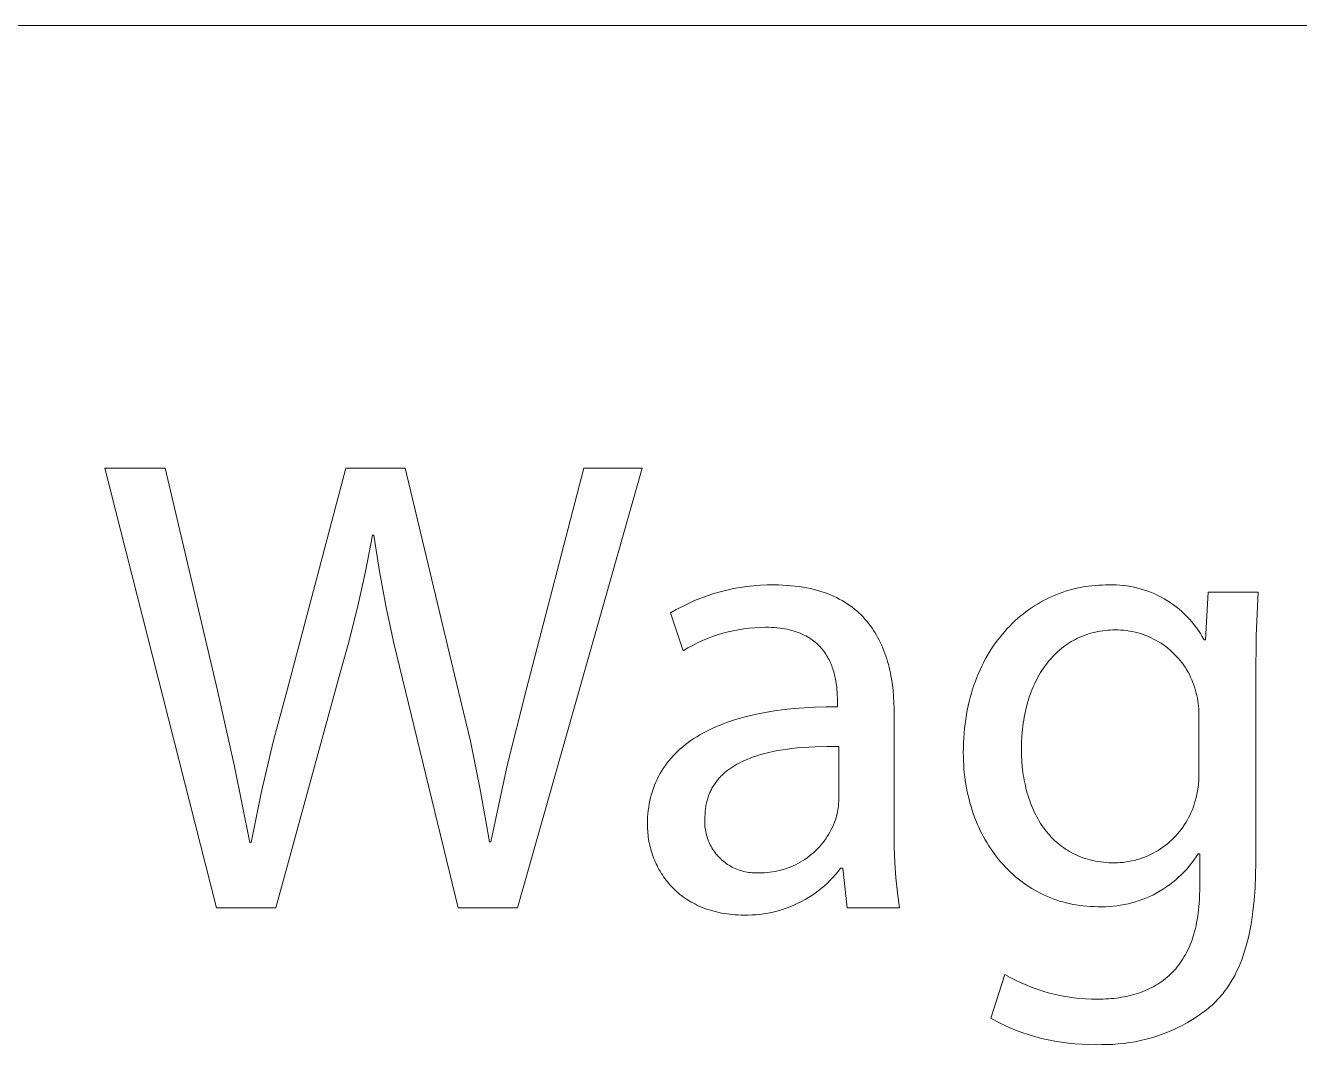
# Model space of a CAD drawing. Header units: millimetres. Extents: x -582 to 3448, y -204 to 2611.
# Drawn here: x 3112.7 to 3191.5, y 70.7 to 133.7 of the extents above; entities that cross this region are included whole.
import ezdxf

# ---------------------------------------------------------------- set-up
doc = ezdxf.new("R2010")
doc.units = ezdxf.units.MM
doc.header["$MEASUREMENT"] = 0
doc.layers.add('Domyślny', color=7, linetype='Continuous', true_color=0x000000)

msp = doc.modelspace()

# ---------------------------------------------------------------- linework, layer by layer
at = {"layer": 'Domyślny', "color": 18, "lineweight": 15, "true_color": 0x000000}
for p, q in [((3092.342, 133.663), (3444.31, 133.663)), ((3124.529, 79.102), (3117.631, 106.293)), ((3117.631, 106.293), (3121.362, 106.293)), ((3121.362, 106.293), (3124.583, 92.55)), ((3128.891, 92.577), (3132.528, 106.293)), ((3132.528, 106.293), (3136.192, 106.293)), ((3136.192, 106.293), (3139.493, 92.496)), ((3150.847, 106.293), (3143.144, 79.102)), ((3143.667, 92.577), (3147.25, 106.293)), ((3147.25, 106.293), (3150.847, 106.293)), ((3134.179, 102.146), (3133.749, 99.906)), ((3134.259, 102.146), (3134.179, 102.146)), ((3134.61, 99.91), (3134.259, 102.146)), ((3133.749, 99.906), (3133.255, 97.679)), ((3135.023, 97.686), (3134.61, 99.91)), ((3154.873, 98.41), (3155.272, 98.54)), ((3155.272, 98.54), (3155.676, 98.657)), ((3155.676, 98.657), (3156.083, 98.759)), ((3156.083, 98.759), (3156.493, 98.848)), ((3156.493, 98.848), (3156.907, 98.922)), ((3156.907, 98.922), (3157.322, 98.981)), ((3157.322, 98.981), (3157.739, 99.027)), ((3157.739, 99.027), (3158.158, 99.057)), ((3158.158, 99.057), (3158.578, 99.073)), ((3158.578, 99.073), (3158.998, 99.075)), ((3158.998, 99.075), (3159.274, 99.072)), ((3159.274, 99.072), (3159.544, 99.063)), ((3159.544, 99.063), (3159.808, 99.049)), ((3159.808, 99.049), (3160.065, 99.028)), ((3160.065, 99.028), (3160.316, 99.003)), ((3160.316, 99.003), (3160.561, 98.971)), ((3160.561, 98.971), (3160.799, 98.935)), ((3160.799, 98.935), (3161.032, 98.893)), ((3161.032, 98.893), (3161.258, 98.845)), ((3161.258, 98.845), (3161.478, 98.793)), ((3161.478, 98.793), (3161.693, 98.736)), ((3161.693, 98.736), (3161.901, 98.674)), ((3161.901, 98.674), (3162.104, 98.607)), ((3162.104, 98.607), (3162.301, 98.535)), ((3162.301, 98.535), (3162.493, 98.459)), ((3162.493, 98.459), (3162.679, 98.378)), ((3176.228, 98.383), (3176.422, 98.465)), ((3176.422, 98.465), (3176.619, 98.543)), ((3176.619, 98.543), (3176.817, 98.615)), ((3176.817, 98.615), (3177.016, 98.682)), ((3177.016, 98.682), (3177.217, 98.744)), ((3177.217, 98.744), (3177.419, 98.8)), ((3177.419, 98.8), (3177.623, 98.851)), ((3177.623, 98.851), (3177.827, 98.897)), ((3177.827, 98.897), (3178.033, 98.938)), ((3178.033, 98.938), (3178.239, 98.973)), ((3178.239, 98.973), (3178.447, 99.003)), ((3178.447, 99.003), (3178.655, 99.027)), ((3178.655, 99.027), (3178.863, 99.046)), ((3178.863, 99.046), (3179.072, 99.06)), ((3179.072, 99.06), (3179.282, 99.068)), ((3179.282, 99.068), (3179.492, 99.071)), ((3179.492, 99.071), (3179.715, 99.08)), ((3179.715, 99.08), (3179.938, 99.082)), ((3179.938, 99.082), (3180.16, 99.076)), ((3180.16, 99.076), (3180.383, 99.062)), ((3180.383, 99.062), (3180.605, 99.041)), ((3180.605, 99.041), (3180.826, 99.012)), ((3180.826, 99.012), (3181.045, 98.976)), ((3181.045, 98.976), (3181.264, 98.932)), ((3181.264, 98.932), (3181.481, 98.88)), ((3181.481, 98.88), (3181.696, 98.822)), ((3181.696, 98.822), (3181.908, 98.755)), ((3181.908, 98.755), (3182.119, 98.682)), ((3182.119, 98.682), (3182.327, 98.602)), ((3182.327, 98.602), (3182.532, 98.514)), ((3182.532, 98.514), (3182.733, 98.419)), ((3185.666, 95.689), (3185.84, 98.628)), ((3185.84, 98.628), (3188.927, 98.628)), ((3188.927, 98.628), (3188.817, 95.952)), ((3133.255, 97.679), (3132.695, 95.468)), ((3135.496, 95.473), (3135.023, 97.686)), ((3152.959, 97.554), (3153.33, 97.751)), ((3153.33, 97.751), (3153.707, 97.936)), ((3153.707, 97.936), (3154.09, 98.107)), ((3154.09, 98.107), (3154.479, 98.265)), ((3154.479, 98.265), (3154.873, 98.41)), ((3162.679, 98.378), (3162.859, 98.293)), ((3162.859, 98.293), (3163.034, 98.203)), ((3163.034, 98.203), (3163.204, 98.11)), ((3163.204, 98.11), (3163.368, 98.012)), ((3163.368, 98.012), (3163.527, 97.91)), ((3163.527, 97.91), (3163.682, 97.804)), ((3163.682, 97.804), (3163.831, 97.694)), ((3163.831, 97.694), (3163.974, 97.581)), ((3174.919, 97.661), (3175.099, 97.779)), ((3175.099, 97.779), (3175.282, 97.892)), ((3175.282, 97.892), (3175.467, 98.001)), ((3175.467, 98.001), (3175.654, 98.104)), ((3175.654, 98.104), (3175.843, 98.202)), ((3175.843, 98.202), (3176.035, 98.295)), ((3176.035, 98.295), (3176.228, 98.383)), ((3182.733, 98.419), (3182.932, 98.318)), ((3182.932, 98.318), (3183.127, 98.21)), ((3183.127, 98.21), (3183.318, 98.095)), ((3183.318, 98.095), (3183.505, 97.974)), ((3183.505, 97.974), (3183.687, 97.846)), ((3183.687, 97.846), (3183.866, 97.713)), ((3183.866, 97.713), (3184.039, 97.573)), ((3152.596, 97.344), (3152.959, 97.554)), ((3153.388, 95.009), (3152.596, 97.344)), ((3163.974, 97.581), (3164.114, 97.464)), ((3164.114, 97.464), (3164.248, 97.343)), ((3164.248, 97.343), (3164.377, 97.219)), ((3164.377, 97.219), (3164.502, 97.092)), ((3164.502, 97.092), (3164.622, 96.961)), ((3164.622, 96.961), (3164.737, 96.827)), ((3173.891, 96.846), (3174.055, 96.994)), ((3174.055, 96.994), (3174.222, 97.137)), ((3174.222, 97.137), (3174.393, 97.276)), ((3174.393, 97.276), (3174.565, 97.409)), ((3174.565, 97.409), (3174.741, 97.537)), ((3174.741, 97.537), (3174.919, 97.661)), ((3184.039, 97.573), (3184.208, 97.427)), ((3184.208, 97.427), (3184.371, 97.276)), ((3184.371, 97.276), (3184.53, 97.119)), ((3184.53, 97.119), (3184.683, 96.957)), ((3184.683, 96.957), (3184.83, 96.789)), ((3156.155, 96.169), (3155.831, 96.083)), ((3156.481, 96.244), (3156.155, 96.169)), ((3156.809, 96.308), (3156.481, 96.244)), ((3157.14, 96.361), (3156.809, 96.308)), ((3157.472, 96.402), (3157.14, 96.361)), ((3157.805, 96.432), (3157.472, 96.402)), ((3158.139, 96.451), (3157.805, 96.432)), ((3158.474, 96.458), (3158.139, 96.451)), ((3158.659, 96.456), (3158.474, 96.458)), ((3158.839, 96.45), (3158.659, 96.456)), ((3159.013, 96.439), (3158.839, 96.45)), ((3159.183, 96.425), (3159.013, 96.439)), ((3159.348, 96.407), (3159.183, 96.425)), ((3159.508, 96.385), (3159.348, 96.407)), ((3159.663, 96.359), (3159.508, 96.385)), ((3159.813, 96.33), (3159.663, 96.359)), ((3159.959, 96.297), (3159.813, 96.33)), ((3160.1, 96.261), (3159.959, 96.297)), ((3160.237, 96.221), (3160.1, 96.261)), ((3160.369, 96.179), (3160.237, 96.221)), ((3160.497, 96.133), (3160.369, 96.179)), ((3160.621, 96.084), (3160.497, 96.133)), ((3164.737, 96.827), (3164.848, 96.69)), ((3164.848, 96.69), (3164.955, 96.55)), ((3164.955, 96.55), (3165.057, 96.407)), ((3165.057, 96.407), (3165.154, 96.262)), ((3165.154, 96.262), (3165.248, 96.114)), ((3165.248, 96.114), (3165.337, 95.963)), ((3173.116, 96.032), (3173.264, 96.204)), ((3173.264, 96.204), (3173.416, 96.372)), ((3173.416, 96.372), (3173.571, 96.535)), ((3173.571, 96.535), (3173.729, 96.693)), ((3173.729, 96.693), (3173.891, 96.846)), ((3178.731, 96.127), (3178.587, 96.088)), ((3178.876, 96.161), (3178.731, 96.127)), ((3179.023, 96.192), (3178.876, 96.161)), ((3179.171, 96.219), (3179.023, 96.192)), ((3179.322, 96.241), (3179.171, 96.219)), ((3179.474, 96.26), (3179.322, 96.241)), ((3179.627, 96.274), (3179.474, 96.26)), ((3179.782, 96.285), (3179.627, 96.274)), ((3179.938, 96.291), (3179.782, 96.285)), ((3180.096, 96.293), (3179.938, 96.291)), ((3180.272, 96.291), (3180.096, 96.293)), ((3180.448, 96.284), (3180.272, 96.291)), ((3180.623, 96.27), (3180.448, 96.284)), ((3180.798, 96.25), (3180.623, 96.27)), ((3180.972, 96.224), (3180.798, 96.25)), ((3181.145, 96.193), (3180.972, 96.224)), ((3181.317, 96.155), (3181.145, 96.193)), ((3181.487, 96.111), (3181.317, 96.155)), ((3181.656, 96.062), (3181.487, 96.111)), ((3184.83, 96.789), (3184.971, 96.617)), ((3184.971, 96.617), (3185.106, 96.44)), ((3185.106, 96.44), (3185.236, 96.259)), ((3185.236, 96.259), (3185.359, 96.073)), ((3132.695, 95.468), (3132.072, 93.275)), ((3136.031, 93.275), (3135.496, 95.473)), ((3153.97, 95.339), (3153.676, 95.179)), ((3154.269, 95.49), (3153.97, 95.339)), ((3154.573, 95.629), (3154.269, 95.49)), ((3154.881, 95.759), (3154.573, 95.629)), ((3155.194, 95.878), (3154.881, 95.759)), ((3155.511, 95.986), (3155.194, 95.878)), ((3155.831, 96.083), (3155.511, 95.986)), ((3160.74, 96.032), (3160.621, 96.084)), ((3160.855, 95.978), (3160.74, 96.032)), ((3160.967, 95.921), (3160.855, 95.978)), ((3161.074, 95.861), (3160.967, 95.921)), ((3161.177, 95.799), (3161.074, 95.861)), ((3161.277, 95.734), (3161.177, 95.799)), ((3161.372, 95.667), (3161.277, 95.734)), ((3161.464, 95.597), (3161.372, 95.667)), ((3161.552, 95.526), (3161.464, 95.597)), ((3161.637, 95.452), (3161.552, 95.526)), ((3161.718, 95.377), (3161.637, 95.452)), ((3161.796, 95.3), (3161.718, 95.377)), ((3165.337, 95.963), (3165.423, 95.809)), ((3165.423, 95.809), (3165.504, 95.654)), ((3165.504, 95.654), (3165.581, 95.495)), ((3165.581, 95.495), (3165.655, 95.335)), ((3165.655, 95.335), (3165.724, 95.173)), ((3172.557, 95.293), (3172.691, 95.485)), ((3172.691, 95.485), (3172.829, 95.672)), ((3172.829, 95.672), (3172.971, 95.854)), ((3172.971, 95.854), (3173.116, 96.032)), ((3177.01, 95.328), (3176.891, 95.241)), ((3177.13, 95.412), (3177.01, 95.328)), ((3177.253, 95.492), (3177.13, 95.412)), ((3177.377, 95.568), (3177.253, 95.492)), ((3177.504, 95.641), (3177.377, 95.568)), ((3177.633, 95.71), (3177.504, 95.641)), ((3177.763, 95.776), (3177.633, 95.71)), ((3177.896, 95.837), (3177.763, 95.776)), ((3178.03, 95.895), (3177.896, 95.837)), ((3178.167, 95.949), (3178.03, 95.895)), ((3178.305, 95.999), (3178.167, 95.949)), ((3178.445, 96.046), (3178.305, 95.999)), ((3178.587, 96.088), (3178.445, 96.046)), ((3181.823, 96.007), (3181.656, 96.062)), ((3181.988, 95.946), (3181.823, 96.007)), ((3182.151, 95.879), (3181.988, 95.946)), ((3182.312, 95.807), (3182.151, 95.879)), ((3182.469, 95.73), (3182.312, 95.807)), ((3182.625, 95.647), (3182.469, 95.73)), ((3182.777, 95.558), (3182.625, 95.647)), ((3182.926, 95.465), (3182.777, 95.558)), ((3183.072, 95.366), (3182.926, 95.465)), ((3183.214, 95.263), (3183.072, 95.366)), ((3185.359, 96.073), (3185.475, 95.883)), ((3185.475, 95.883), (3185.585, 95.689)), ((3185.585, 95.689), (3185.666, 95.689)), ((3188.817, 95.952), (3188.779, 93.273)), ((3153.676, 95.179), (3153.388, 95.009)), ((3161.871, 95.22), (3161.796, 95.3)), ((3161.942, 95.14), (3161.871, 95.22)), ((3162.01, 95.057), (3161.942, 95.14)), ((3162.075, 94.974), (3162.01, 95.057)), ((3162.136, 94.889), (3162.075, 94.974)), ((3162.195, 94.802), (3162.136, 94.889)), ((3162.251, 94.715), (3162.195, 94.802)), ((3162.304, 94.626), (3162.251, 94.715)), ((3162.354, 94.536), (3162.304, 94.626)), ((3162.401, 94.446), (3162.354, 94.536)), ((3165.724, 95.173), (3165.79, 95.008)), ((3165.79, 95.008), (3165.852, 94.842)), ((3165.852, 94.842), (3165.911, 94.674)), ((3165.911, 94.674), (3165.966, 94.504)), ((3172.061, 94.48), (3172.179, 94.69)), ((3172.179, 94.69), (3172.301, 94.896)), ((3172.301, 94.896), (3172.427, 95.097)), ((3172.427, 95.097), (3172.557, 95.293)), ((3176.126, 94.532), (3176.026, 94.417)), ((3176.229, 94.643), (3176.126, 94.532)), ((3176.333, 94.751), (3176.229, 94.643)), ((3176.44, 94.856), (3176.333, 94.751)), ((3176.55, 94.958), (3176.44, 94.856)), ((3176.661, 95.056), (3176.55, 94.958)), ((3176.775, 95.15), (3176.661, 95.056)), ((3176.891, 95.241), (3176.775, 95.15)), ((3183.352, 95.155), (3183.214, 95.263)), ((3183.487, 95.042), (3183.352, 95.155)), ((3183.618, 94.924), (3183.487, 95.042)), ((3183.745, 94.802), (3183.618, 94.924)), ((3183.867, 94.676), (3183.745, 94.802)), ((3183.985, 94.545), (3183.867, 94.676)), ((3184.099, 94.411), (3183.985, 94.545)), ((3162.446, 94.355), (3162.401, 94.446)), ((3162.488, 94.263), (3162.446, 94.355)), ((3162.528, 94.17), (3162.488, 94.263)), ((3162.565, 94.077), (3162.528, 94.17)), ((3162.6, 93.984), (3162.565, 94.077)), ((3162.633, 93.89), (3162.6, 93.984)), ((3162.663, 93.796), (3162.633, 93.89)), ((3162.692, 93.702), (3162.663, 93.796)), ((3165.966, 94.504), (3166.018, 94.333)), ((3166.018, 94.333), (3166.066, 94.16)), ((3166.066, 94.16), (3166.111, 93.985)), ((3166.111, 93.985), (3166.152, 93.809)), ((3166.152, 93.809), (3166.191, 93.632)), ((3171.632, 93.592), (3171.733, 93.821)), ((3171.733, 93.821), (3171.838, 94.045)), ((3171.838, 94.045), (3171.947, 94.265)), ((3171.947, 94.265), (3172.061, 94.48)), ((3175.564, 93.792), (3175.479, 93.657)), ((3175.651, 93.923), (3175.564, 93.792)), ((3175.741, 94.052), (3175.651, 93.923)), ((3175.834, 94.177), (3175.741, 94.052)), ((3175.929, 94.298), (3175.834, 94.177)), ((3176.026, 94.417), (3175.929, 94.298)), ((3184.208, 94.272), (3184.099, 94.411)), ((3184.312, 94.13), (3184.208, 94.272)), ((3184.411, 93.985), (3184.312, 94.13)), ((3184.504, 93.836), (3184.411, 93.985)), ((3184.593, 93.684), (3184.504, 93.836)), ((3132.072, 93.275), (3128.193, 79.102)), ((3139.467, 79.102), (3136.031, 93.275)), ((3162.718, 93.608), (3162.692, 93.702)), ((3162.742, 93.514), (3162.718, 93.608)), ((3162.764, 93.42), (3162.742, 93.514)), ((3162.785, 93.327), (3162.764, 93.42)), ((3162.82, 93.141), (3162.785, 93.327)), ((3162.849, 92.958), (3162.82, 93.141)), ((3162.872, 92.777), (3162.849, 92.958)), ((3166.191, 93.632), (3166.226, 93.454)), ((3166.226, 93.454), (3166.258, 93.275)), ((3166.258, 93.275), (3166.314, 92.913)), ((3171.358, 92.878), (3171.445, 93.12)), ((3171.445, 93.12), (3171.536, 93.358)), ((3171.536, 93.358), (3171.632, 93.592)), ((3175.167, 93.087), (3175.096, 92.937)), ((3175.241, 93.235), (3175.167, 93.087)), ((3175.318, 93.379), (3175.241, 93.235)), ((3175.397, 93.52), (3175.318, 93.379)), ((3175.479, 93.657), (3175.397, 93.52)), ((3184.677, 93.529), (3184.593, 93.684)), ((3184.755, 93.372), (3184.677, 93.529)), ((3184.827, 93.212), (3184.755, 93.372)), ((3184.895, 93.049), (3184.827, 93.212)), ((3184.956, 92.884), (3184.895, 93.049)), ((3188.779, 93.273), (3188.779, 81.933)), ((3124.583, 92.55), (3125.636, 87.856)), ((3128.06, 89.454), (3128.891, 92.577)), ((3139.493, 92.496), (3140.225, 89.416)), ((3142.504, 87.904), (3143.667, 92.577)), ((3162.889, 92.601), (3162.872, 92.777)), ((3162.902, 92.429), (3162.889, 92.601)), ((3162.91, 92.262), (3162.902, 92.429)), ((3162.915, 92.102), (3162.91, 92.262)), ((3166.314, 92.913), (3166.358, 92.549)), ((3166.358, 92.549), (3166.391, 92.182)), ((3166.391, 92.182), (3166.415, 91.814)), ((3171.129, 92.123), (3171.2, 92.379)), ((3171.2, 92.379), (3171.277, 92.631)), ((3171.277, 92.631), (3171.358, 92.878)), ((3174.839, 92.306), (3174.782, 92.141)), ((3174.899, 92.468), (3174.839, 92.306)), ((3174.962, 92.628), (3174.899, 92.468)), ((3175.027, 92.784), (3174.962, 92.628)), ((3175.096, 92.937), (3175.027, 92.784)), ((3185.012, 92.717), (3184.956, 92.884)), ((3185.062, 92.549), (3185.012, 92.717)), ((3185.105, 92.39), (3185.062, 92.549)), ((3185.143, 92.23), (3185.105, 92.39)), ((3185.176, 92.069), (3185.143, 92.23)), ((3159.633, 91.365), (3160.25, 91.429)), ((3160.25, 91.429), (3160.887, 91.478)), ((3160.887, 91.478), (3161.544, 91.512)), ((3161.544, 91.512), (3162.22, 91.53)), ((3162.22, 91.53), (3162.916, 91.533)), ((3162.916, 91.949), (3162.915, 92.102)), ((3162.916, 91.533), (3162.916, 91.949)), ((3166.415, 91.814), (3166.428, 91.445)), ((3166.428, 91.445), (3166.433, 91.076)), ((3170.946, 91.329), (3171.001, 91.598)), ((3171.001, 91.598), (3171.062, 91.863)), ((3171.062, 91.863), (3171.129, 92.123)), ((3174.585, 91.452), (3174.544, 91.272)), ((3174.63, 91.628), (3174.585, 91.452)), ((3174.678, 91.802), (3174.63, 91.628)), ((3174.729, 91.973), (3174.678, 91.802)), ((3174.782, 92.141), (3174.729, 91.973)), ((3185.204, 91.907), (3185.176, 92.069)), ((3185.227, 91.745), (3185.204, 91.907)), ((3185.244, 91.581), (3185.227, 91.745)), ((3185.257, 91.417), (3185.244, 91.581)), ((3185.264, 91.253), (3185.257, 91.417)), ((3155.892, 90.501), (3156.125, 90.586)), ((3156.125, 90.586), (3156.364, 90.668)), ((3156.364, 90.668), (3156.607, 90.747)), ((3156.607, 90.747), (3156.857, 90.821)), ((3156.857, 90.821), (3157.111, 90.892)), ((3157.111, 90.892), (3157.37, 90.96)), ((3157.37, 90.96), (3157.905, 91.083)), ((3157.905, 91.083), (3158.461, 91.192)), ((3158.461, 91.192), (3159.037, 91.286)), ((3159.037, 91.286), (3159.633, 91.365)), ((3166.433, 91.076), (3166.433, 83.789)), ((3170.812, 90.495), (3170.851, 90.777)), ((3170.851, 90.777), (3170.895, 91.055)), ((3170.895, 91.055), (3170.946, 91.329)), ((3174.438, 90.718), (3174.409, 90.527)), ((3174.47, 90.905), (3174.438, 90.718)), ((3174.505, 91.09), (3174.47, 90.905)), ((3174.544, 91.272), (3174.505, 91.09)), ((3185.263, 90.925), (3185.266, 91.089)), ((3185.263, 87.408), (3185.263, 90.925)), ((3185.266, 91.089), (3185.264, 91.253)), ((3154.221, 89.689), (3154.411, 89.803)), ((3154.411, 89.803), (3154.606, 89.913)), ((3154.606, 89.913), (3154.807, 90.02)), ((3154.807, 90.02), (3155.013, 90.123)), ((3155.013, 90.123), (3155.225, 90.223)), ((3155.225, 90.223), (3155.442, 90.319)), ((3155.442, 90.319), (3155.664, 90.412)), ((3155.664, 90.412), (3155.892, 90.501)), ((3170.73, 89.622), (3170.751, 89.917)), ((3170.751, 89.917), (3170.779, 90.208)), ((3170.779, 90.208), (3170.812, 90.495)), ((3174.342, 89.941), (3174.326, 89.74)), ((3174.361, 90.139), (3174.342, 89.941)), ((3174.383, 90.334), (3174.361, 90.139)), ((3174.409, 90.527), (3174.383, 90.334)), ((3127.321, 86.308), (3128.06, 89.454)), ((3140.225, 89.416), (3140.861, 86.315)), ((3153.199, 88.933), (3153.356, 89.068)), ((3153.356, 89.068), (3153.518, 89.199)), ((3153.518, 89.199), (3153.685, 89.327)), ((3153.685, 89.327), (3153.859, 89.451)), ((3153.859, 89.451), (3154.037, 89.572)), ((3154.037, 89.572), (3154.221, 89.689)), ((3160.799, 89.025), (3160.435, 88.994)), ((3161.165, 89.049), (3160.799, 89.025)), ((3161.532, 89.066), (3161.165, 89.049)), ((3162.267, 89.082), (3161.532, 89.066)), ((3162.997, 89.077), (3162.267, 89.082)), ((3162.997, 85.681), (3162.997, 89.077)), ((3170.702, 88.71), (3170.705, 89.018)), ((3170.705, 89.018), (3170.714, 89.322)), ((3170.714, 89.322), (3170.73, 89.622)), ((3174.305, 89.331), (3174.298, 88.912)), ((3174.326, 89.74), (3174.305, 89.331)), ((3152.503, 88.209), (3152.631, 88.361)), ((3152.631, 88.361), (3152.764, 88.509)), ((3152.764, 88.509), (3152.904, 88.654)), ((3152.904, 88.654), (3153.049, 88.795)), ((3153.049, 88.795), (3153.199, 88.933)), ((3157.267, 88.266), (3157.123, 88.202)), ((3157.414, 88.327), (3157.267, 88.266)), ((3157.564, 88.385), (3157.414, 88.327)), ((3157.716, 88.44), (3157.564, 88.385)), ((3157.872, 88.493), (3157.716, 88.44)), ((3158.029, 88.543), (3157.872, 88.493)), ((3158.189, 88.591), (3158.029, 88.543)), ((3158.352, 88.636), (3158.189, 88.591)), ((3158.683, 88.718), (3158.352, 88.636)), ((3159.021, 88.791), (3158.683, 88.718)), ((3159.367, 88.854), (3159.021, 88.791)), ((3159.718, 88.909), (3159.367, 88.854)), ((3160.075, 88.955), (3159.718, 88.909)), ((3160.435, 88.994), (3160.075, 88.955)), ((3170.704, 88.458), (3170.702, 88.71)), ((3170.712, 88.207), (3170.704, 88.458)), ((3174.298, 88.912), (3174.304, 88.554)), ((3174.304, 88.554), (3174.321, 88.2)), ((3125.636, 87.856), (3126.596, 83.142)), ((3141.493, 83.196), (3142.504, 87.904)), ((3151.949, 87.401), (3152.048, 87.57)), ((3152.048, 87.57), (3152.153, 87.734)), ((3152.153, 87.734), (3152.264, 87.896)), ((3152.264, 87.896), (3152.38, 88.054)), ((3152.38, 88.054), (3152.503, 88.209)), ((3155.922, 87.441), (3155.869, 87.393)), ((3155.977, 87.489), (3155.922, 87.441)), ((3156.033, 87.535), (3155.977, 87.489)), ((3156.09, 87.581), (3156.033, 87.535)), ((3156.206, 87.67), (3156.09, 87.581)), ((3156.326, 87.755), (3156.206, 87.67)), ((3156.45, 87.837), (3156.326, 87.755)), ((3156.578, 87.916), (3156.45, 87.837)), ((3156.709, 87.992), (3156.578, 87.916)), ((3156.844, 88.065), (3156.709, 87.992)), ((3156.982, 88.135), (3156.844, 88.065)), ((3157.123, 88.202), (3156.982, 88.135)), ((3170.724, 87.958), (3170.712, 88.207)), ((3170.742, 87.712), (3170.724, 87.958)), ((3170.764, 87.468), (3170.742, 87.712)), ((3170.792, 87.225), (3170.764, 87.468)), ((3174.321, 88.2), (3174.349, 87.851)), ((3174.349, 87.851), (3174.388, 87.508)), ((3174.388, 87.508), (3174.412, 87.338)), ((3151.542, 86.511), (3151.612, 86.696)), ((3151.612, 86.696), (3151.687, 86.877)), ((3151.687, 86.877), (3151.769, 87.055)), ((3151.769, 87.055), (3151.856, 87.23)), ((3151.856, 87.23), (3151.949, 87.401)), ((3155.271, 86.686), (3155.233, 86.625)), ((3155.31, 86.746), (3155.271, 86.686)), ((3155.35, 86.805), (3155.31, 86.746)), ((3155.392, 86.863), (3155.35, 86.805)), ((3155.434, 86.92), (3155.392, 86.863)), ((3155.478, 86.976), (3155.434, 86.92)), ((3155.523, 87.031), (3155.478, 86.976)), ((3155.569, 87.086), (3155.523, 87.031)), ((3155.616, 87.139), (3155.569, 87.086)), ((3155.664, 87.192), (3155.616, 87.139)), ((3155.714, 87.243), (3155.664, 87.192)), ((3155.764, 87.294), (3155.714, 87.243)), ((3155.816, 87.344), (3155.764, 87.294)), ((3155.869, 87.393), (3155.816, 87.344)), ((3170.824, 86.986), (3170.792, 87.225)), ((3170.86, 86.748), (3170.824, 86.986)), ((3170.902, 86.513), (3170.86, 86.748)), ((3174.412, 87.338), (3174.439, 87.17)), ((3174.439, 87.17), (3174.468, 87.004)), ((3174.468, 87.004), (3174.501, 86.839)), ((3174.501, 86.839), (3174.536, 86.675)), ((3174.536, 86.675), (3174.574, 86.514)), ((3185.211, 86.563), (3185.235, 86.773)), ((3185.235, 86.773), (3185.252, 86.985)), ((3185.252, 86.985), (3185.261, 87.197)), ((3185.261, 87.197), (3185.263, 87.408)), ((3126.677, 83.142), (3127.321, 86.308)), ((3140.861, 86.315), (3141.399, 83.196)), ((3151.323, 85.741), (3151.369, 85.939)), ((3151.369, 85.939), (3151.421, 86.133)), ((3151.421, 86.133), (3151.479, 86.324)), ((3151.479, 86.324), (3151.542, 86.511)), ((3154.903, 85.891), (3154.881, 85.818)), ((3154.926, 85.963), (3154.903, 85.891)), ((3154.951, 86.033), (3154.926, 85.963)), ((3154.977, 86.103), (3154.951, 86.033)), ((3155.005, 86.172), (3154.977, 86.103)), ((3155.033, 86.24), (3155.005, 86.172)), ((3155.063, 86.306), (3155.033, 86.24)), ((3155.095, 86.372), (3155.063, 86.306)), ((3155.127, 86.437), (3155.095, 86.372)), ((3155.161, 86.5), (3155.127, 86.437)), ((3155.197, 86.563), (3155.161, 86.5)), ((3155.233, 86.625), (3155.197, 86.563)), ((3170.948, 86.28), (3170.902, 86.513)), ((3170.999, 86.05), (3170.948, 86.28)), ((3171.054, 85.823), (3170.999, 86.05)), ((3174.574, 86.514), (3174.615, 86.354)), ((3174.615, 86.354), (3174.658, 86.196)), ((3174.658, 86.196), (3174.705, 86.039)), ((3174.705, 86.039), (3174.754, 85.885)), ((3174.754, 85.885), (3174.806, 85.733)), ((3185.041, 85.733), (3185.095, 85.938)), ((3185.095, 85.938), (3185.14, 86.145)), ((3185.14, 86.145), (3185.179, 86.353)), ((3185.179, 86.353), (3185.211, 86.563)), ((3151.201, 84.921), (3151.222, 85.131)), ((3151.222, 85.131), (3151.25, 85.337)), ((3151.25, 85.337), (3151.284, 85.541)), ((3151.284, 85.541), (3151.323, 85.741)), ((3154.75, 85.116), (3154.743, 85.033)), ((3154.758, 85.198), (3154.75, 85.116)), ((3154.768, 85.28), (3154.758, 85.198)), ((3154.78, 85.36), (3154.768, 85.28)), ((3154.793, 85.439), (3154.78, 85.36)), ((3154.808, 85.517), (3154.793, 85.439)), ((3154.824, 85.594), (3154.808, 85.517)), ((3154.842, 85.67), (3154.824, 85.594)), ((3154.861, 85.744), (3154.842, 85.67)), ((3154.881, 85.818), (3154.861, 85.744)), ((3162.928, 85.047), (3162.951, 85.173)), ((3162.951, 85.173), (3162.969, 85.299)), ((3162.969, 85.299), (3162.983, 85.426)), ((3162.983, 85.426), (3162.992, 85.554)), ((3162.992, 85.554), (3162.997, 85.681)), ((3171.114, 85.598), (3171.054, 85.823)), ((3171.178, 85.376), (3171.114, 85.598)), ((3171.247, 85.156), (3171.178, 85.376)), ((3171.32, 84.94), (3171.247, 85.156)), ((3174.806, 85.733), (3174.861, 85.583)), ((3174.861, 85.583), (3174.918, 85.435)), ((3174.918, 85.435), (3174.979, 85.289)), ((3174.979, 85.289), (3175.042, 85.145)), ((3175.042, 85.145), (3175.108, 85.004)), ((3184.796, 85.032), (3184.864, 85.196)), ((3184.864, 85.196), (3184.925, 85.362)), ((3184.925, 85.362), (3184.981, 85.53)), ((3184.981, 85.53), (3185.041, 85.733)), ((3151.173, 84.272), (3151.176, 84.491)), ((3151.176, 84.491), (3151.186, 84.708)), ((3151.186, 84.708), (3151.201, 84.921)), ((3154.723, 84.58), (3154.719, 84.471)), ((3154.719, 84.471), (3154.719, 84.363)), ((3154.719, 84.363), (3154.723, 84.254)), ((3154.73, 84.688), (3154.723, 84.58)), ((3154.731, 84.776), (3154.73, 84.688)), ((3154.733, 84.863), (3154.731, 84.776)), ((3154.737, 84.948), (3154.733, 84.863)), ((3154.743, 85.033), (3154.737, 84.948)), ((3162.676, 84.245), (3162.739, 84.398)), ((3162.739, 84.398), (3162.796, 84.554)), ((3162.796, 84.554), (3162.835, 84.675)), ((3162.835, 84.675), (3162.87, 84.798)), ((3162.87, 84.798), (3162.902, 84.922)), ((3162.902, 84.922), (3162.928, 85.047)), ((3171.398, 84.726), (3171.32, 84.94)), ((3171.479, 84.516), (3171.398, 84.726)), ((3171.565, 84.308), (3171.479, 84.516)), ((3171.655, 84.104), (3171.565, 84.308)), ((3175.108, 85.004), (3175.177, 84.865)), ((3175.177, 84.865), (3175.249, 84.728)), ((3175.249, 84.728), (3175.323, 84.594)), ((3175.323, 84.594), (3175.4, 84.463)), ((3175.4, 84.463), (3175.48, 84.334)), ((3175.48, 84.334), (3175.563, 84.207)), ((3184.379, 84.253), (3184.473, 84.403)), ((3184.473, 84.403), (3184.562, 84.556)), ((3184.562, 84.556), (3184.645, 84.712)), ((3184.645, 84.712), (3184.723, 84.871)), ((3184.723, 84.871), (3184.796, 85.032)), ((3151.175, 84.14), (3151.173, 84.272)), ((3151.179, 84.008), (3151.175, 84.14)), ((3151.187, 83.876), (3151.179, 84.008)), ((3151.197, 83.745), (3151.187, 83.876)), ((3151.21, 83.613), (3151.197, 83.745)), ((3151.227, 83.482), (3151.21, 83.613)), ((3154.723, 84.254), (3154.731, 84.146)), ((3154.731, 84.146), (3154.743, 84.038)), ((3154.743, 84.038), (3154.758, 83.93)), ((3154.758, 83.93), (3154.777, 83.823)), ((3154.777, 83.823), (3154.799, 83.717)), ((3154.799, 83.717), (3154.826, 83.612)), ((3154.826, 83.612), (3154.855, 83.508)), ((3154.855, 83.508), (3154.889, 83.404)), ((3162.197, 83.375), (3162.289, 83.513)), ((3162.289, 83.513), (3162.376, 83.654)), ((3162.376, 83.654), (3162.459, 83.798)), ((3162.459, 83.798), (3162.536, 83.944)), ((3162.536, 83.944), (3162.609, 84.093)), ((3162.609, 84.093), (3162.676, 84.245)), ((3166.433, 83.789), (3166.433, 82.849)), ((3171.749, 83.902), (3171.655, 84.104)), ((3171.848, 83.705), (3171.749, 83.902)), ((3171.95, 83.51), (3171.848, 83.705)), ((3172.056, 83.319), (3171.95, 83.51)), ((3175.563, 84.207), (3175.649, 84.084)), ((3175.649, 84.084), (3175.738, 83.963)), ((3175.738, 83.963), (3175.829, 83.845)), ((3175.829, 83.845), (3175.923, 83.729)), ((3175.923, 83.729), (3176.02, 83.617)), ((3176.02, 83.617), (3176.12, 83.508)), ((3176.12, 83.508), (3176.223, 83.401)), ((3183.713, 83.429), (3183.835, 83.556)), ((3183.835, 83.556), (3183.953, 83.688)), ((3183.953, 83.688), (3184.067, 83.824)), ((3184.067, 83.824), (3184.176, 83.964)), ((3184.176, 83.964), (3184.28, 84.107)), ((3184.28, 84.107), (3184.379, 84.253)), ((3126.596, 83.142), (3126.677, 83.142)), ((3141.399, 83.196), (3141.493, 83.196)), ((3151.246, 83.352), (3151.227, 83.482)), ((3151.268, 83.222), (3151.246, 83.352)), ((3151.293, 83.092), (3151.268, 83.222)), ((3151.321, 82.964), (3151.293, 83.092)), ((3151.352, 82.835), (3151.321, 82.964)), ((3151.386, 82.708), (3151.352, 82.835)), ((3151.423, 82.581), (3151.386, 82.708)), ((3154.889, 83.404), (3154.926, 83.302)), ((3154.926, 83.302), (3154.966, 83.201)), ((3154.966, 83.201), (3155.01, 83.102)), ((3155.01, 83.102), (3155.057, 83.004)), ((3155.057, 83.004), (3155.108, 82.908)), ((3155.108, 82.908), (3155.162, 82.814)), ((3155.162, 82.814), (3155.219, 82.722)), ((3155.219, 82.722), (3155.279, 82.631)), ((3161.551, 82.621), (3161.669, 82.737)), ((3161.669, 82.737), (3161.783, 82.857)), ((3161.783, 82.857), (3161.893, 82.981)), ((3161.893, 82.981), (3161.999, 83.109)), ((3161.999, 83.109), (3162.1, 83.24)), ((3162.1, 83.24), (3162.197, 83.375)), ((3166.433, 82.849), (3166.465, 81.909)), ((3172.166, 83.131), (3172.056, 83.319)), ((3172.28, 82.946), (3172.166, 83.131)), ((3172.398, 82.766), (3172.28, 82.946)), ((3172.52, 82.589), (3172.398, 82.766)), ((3176.223, 83.401), (3176.328, 83.298)), ((3176.328, 83.298), (3176.436, 83.198)), ((3176.436, 83.198), (3176.547, 83.101)), ((3176.547, 83.101), (3176.661, 83.008)), ((3176.661, 83.008), (3176.778, 82.918)), ((3176.778, 82.918), (3176.897, 82.831)), ((3176.897, 82.831), (3177.02, 82.747)), ((3177.02, 82.747), (3177.145, 82.668)), ((3182.744, 82.661), (3182.894, 82.756)), ((3182.894, 82.756), (3183.039, 82.857)), ((3183.039, 82.857), (3183.182, 82.962)), ((3183.182, 82.962), (3183.32, 83.072)), ((3183.32, 83.072), (3183.455, 83.186)), ((3183.455, 83.186), (3183.586, 83.305)), ((3183.586, 83.305), (3183.713, 83.429)), ((3151.463, 82.455), (3151.423, 82.581)), ((3151.506, 82.33), (3151.463, 82.455)), ((3151.552, 82.207), (3151.506, 82.33)), ((3151.6, 82.084), (3151.552, 82.207)), ((3151.652, 81.962), (3151.6, 82.084)), ((3151.706, 81.841), (3151.652, 81.962)), ((3155.279, 82.631), (3155.342, 82.543)), ((3155.342, 82.543), (3155.409, 82.457)), ((3155.409, 82.457), (3155.478, 82.373)), ((3155.478, 82.373), (3155.55, 82.292)), ((3155.55, 82.292), (3155.625, 82.214)), ((3155.625, 82.214), (3155.702, 82.137)), ((3155.702, 82.137), (3155.782, 82.064)), ((3155.782, 82.064), (3155.865, 81.994)), ((3155.865, 81.994), (3155.95, 81.926)), ((3155.95, 81.926), (3156.037, 81.861)), ((3160.478, 81.848), (3160.623, 81.928)), ((3160.623, 81.928), (3160.766, 82.013)), ((3160.766, 82.013), (3160.905, 82.103)), ((3160.905, 82.103), (3161.041, 82.198)), ((3161.041, 82.198), (3161.174, 82.297)), ((3161.174, 82.297), (3161.303, 82.4)), ((3161.303, 82.4), (3161.429, 82.508)), ((3161.429, 82.508), (3161.551, 82.621)), ((3172.645, 82.415), (3172.52, 82.589)), ((3172.774, 82.246), (3172.645, 82.415)), ((3172.907, 82.08), (3172.774, 82.246)), ((3173.043, 81.918), (3172.907, 82.08)), ((3173.183, 81.76), (3173.043, 81.918)), ((3177.145, 82.668), (3177.273, 82.591)), ((3177.273, 82.591), (3177.403, 82.519)), ((3177.403, 82.519), (3177.537, 82.45)), ((3177.537, 82.45), (3177.673, 82.384)), ((3177.673, 82.384), (3177.812, 82.323)), ((3177.812, 82.323), (3177.954, 82.265)), ((3177.954, 82.265), (3178.099, 82.211)), ((3178.099, 82.211), (3178.247, 82.162)), ((3178.247, 82.162), (3178.397, 82.116)), ((3178.397, 82.116), (3178.55, 82.074)), ((3178.55, 82.074), (3178.706, 82.037)), ((3178.706, 82.037), (3178.865, 82.003)), ((3178.865, 82.003), (3179.027, 81.974)), ((3179.027, 81.974), (3179.191, 81.95)), ((3179.191, 81.95), (3179.359, 81.929)), ((3179.359, 81.929), (3179.529, 81.913)), ((3180.409, 81.907), (3180.586, 81.923)), ((3180.586, 81.923), (3180.761, 81.945)), ((3180.761, 81.945), (3180.936, 81.973)), ((3180.936, 81.973), (3181.109, 82.007)), ((3181.109, 82.007), (3181.282, 82.047)), ((3181.282, 82.047), (3181.453, 82.093)), ((3181.453, 82.093), (3181.622, 82.144)), ((3181.622, 82.144), (3181.789, 82.201)), ((3181.789, 82.201), (3181.955, 82.264)), ((3181.955, 82.264), (3182.118, 82.333)), ((3182.118, 82.333), (3182.279, 82.407)), ((3182.279, 82.407), (3182.437, 82.486)), ((3182.437, 82.486), (3182.592, 82.571)), ((3182.592, 82.571), (3182.744, 82.661)), ((3184.958, 82.062), (3184.815, 81.872)), ((3185.094, 82.257), (3184.958, 82.062)), ((3185.223, 82.456), (3185.094, 82.257)), ((3185.317, 82.456), (3185.223, 82.456)), ((3185.317, 80.282), (3185.317, 82.456)), ((3188.779, 81.933), (3188.769, 81.113)), ((3151.764, 81.722), (3151.706, 81.841)), ((3151.824, 81.604), (3151.764, 81.722)), ((3151.887, 81.488), (3151.824, 81.604)), ((3151.954, 81.372), (3151.887, 81.488)), ((3152.023, 81.259), (3151.954, 81.372)), ((3152.095, 81.146), (3152.023, 81.259)), ((3152.169, 81.036), (3152.095, 81.146)), ((3156.037, 81.861), (3156.126, 81.8)), ((3156.126, 81.8), (3156.218, 81.741)), ((3156.218, 81.741), (3156.311, 81.686)), ((3156.311, 81.686), (3156.406, 81.633)), ((3156.406, 81.633), (3156.503, 81.585)), ((3156.503, 81.585), (3156.602, 81.539)), ((3156.602, 81.539), (3156.702, 81.497)), ((3156.702, 81.497), (3156.804, 81.459)), ((3156.804, 81.459), (3156.906, 81.424)), ((3156.906, 81.424), (3157.01, 81.392)), ((3157.01, 81.392), (3157.115, 81.364)), ((3157.115, 81.364), (3157.221, 81.34)), ((3157.221, 81.34), (3157.328, 81.319)), ((3157.328, 81.319), (3157.435, 81.303)), ((3157.435, 81.303), (3157.543, 81.289)), ((3157.543, 81.289), (3157.651, 81.28)), ((3157.651, 81.28), (3157.759, 81.274)), ((3157.759, 81.274), (3157.868, 81.272)), ((3157.868, 81.272), (3157.976, 81.274)), ((3157.976, 81.274), (3158.085, 81.279)), ((3158.085, 81.279), (3158.251, 81.278)), ((3158.251, 81.278), (3158.416, 81.283)), ((3158.416, 81.283), (3158.582, 81.294)), ((3158.582, 81.294), (3158.747, 81.31)), ((3158.747, 81.31), (3158.911, 81.331)), ((3158.911, 81.331), (3159.075, 81.359)), ((3159.075, 81.359), (3159.237, 81.391)), ((3159.237, 81.391), (3159.399, 81.43)), ((3159.399, 81.43), (3159.558, 81.473)), ((3159.558, 81.473), (3159.717, 81.523)), ((3159.717, 81.523), (3159.873, 81.577)), ((3159.873, 81.577), (3160.028, 81.637)), ((3160.028, 81.637), (3160.18, 81.702)), ((3160.18, 81.702), (3160.331, 81.772)), ((3160.331, 81.772), (3160.478, 81.848)), ((3162.808, 81.179), (3162.644, 80.995)), ((3162.966, 81.367), (3162.808, 81.179)), ((3163.118, 81.561), (3162.966, 81.367)), ((3163.252, 81.561), (3163.118, 81.561)), ((3163.52, 79.105), (3163.252, 81.561)), ((3166.465, 81.909), (3166.53, 80.972)), ((3173.327, 81.606), (3173.183, 81.76)), ((3173.473, 81.456), (3173.327, 81.606)), ((3173.624, 81.31), (3173.473, 81.456)), ((3173.777, 81.169), (3173.624, 81.31)), ((3173.934, 81.032), (3173.777, 81.169)), ((3179.529, 81.913), (3179.702, 81.902)), ((3179.702, 81.902), (3179.877, 81.895)), ((3179.877, 81.895), (3180.056, 81.893)), ((3180.056, 81.893), (3180.233, 81.897)), ((3180.233, 81.897), (3180.409, 81.907)), ((3184.184, 81.164), (3184.011, 81.001)), ((3184.351, 81.333), (3184.184, 81.164)), ((3184.512, 81.507), (3184.351, 81.333)), ((3184.667, 81.687), (3184.512, 81.507)), ((3184.815, 81.872), (3184.667, 81.687)), ((3152.247, 80.927), (3152.169, 81.036)), ((3152.328, 80.82), (3152.247, 80.927)), ((3152.412, 80.715), (3152.328, 80.82)), ((3152.498, 80.611), (3152.412, 80.715)), ((3152.587, 80.51), (3152.498, 80.611)), ((3152.68, 80.41), (3152.587, 80.51)), ((3152.775, 80.313), (3152.68, 80.41)), ((3162.115, 80.481), (3161.927, 80.321)), ((3162.297, 80.646), (3162.115, 80.481)), ((3162.473, 80.818), (3162.297, 80.646)), ((3162.644, 80.995), (3162.473, 80.818)), ((3166.53, 80.972), (3166.626, 80.036)), ((3174.094, 80.899), (3173.934, 81.032)), ((3174.257, 80.771), (3174.094, 80.899)), ((3174.424, 80.647), (3174.257, 80.771)), ((3174.593, 80.527), (3174.424, 80.647)), ((3174.766, 80.412), (3174.593, 80.527)), ((3174.941, 80.302), (3174.766, 80.412)), ((3183.269, 80.41), (3183.071, 80.278)), ((3183.462, 80.548), (3183.269, 80.41)), ((3183.65, 80.693), (3183.462, 80.548)), ((3183.833, 80.844), (3183.65, 80.693)), ((3184.011, 81.001), (3183.833, 80.844)), ((3188.769, 81.113), (3188.737, 80.332)), ((3152.873, 80.218), (3152.775, 80.313)), ((3152.974, 80.125), (3152.873, 80.218)), ((3153.078, 80.034), (3152.974, 80.125)), ((3153.185, 79.945), (3153.078, 80.034)), ((3153.294, 79.859), (3153.185, 79.945)), ((3153.407, 79.775), (3153.294, 79.859)), ((3153.522, 79.694), (3153.407, 79.775)), ((3153.64, 79.616), (3153.522, 79.694)), ((3153.761, 79.54), (3153.64, 79.616)), ((3160.915, 79.624), (3160.7, 79.505)), ((3161.127, 79.749), (3160.915, 79.624)), ((3161.334, 79.882), (3161.127, 79.749)), ((3161.537, 80.022), (3161.334, 79.882)), ((3161.735, 80.168), (3161.537, 80.022)), ((3161.927, 80.321), (3161.735, 80.168)), ((3166.626, 80.036), (3166.755, 79.105)), ((3175.12, 80.197), (3174.941, 80.302)), ((3175.301, 80.096), (3175.12, 80.197)), ((3175.486, 80.001), (3175.301, 80.096)), ((3175.673, 79.91), (3175.486, 80.001)), ((3175.863, 79.824), (3175.673, 79.91)), ((3176.055, 79.743), (3175.863, 79.824)), ((3176.25, 79.668), (3176.055, 79.743)), ((3176.448, 79.598), (3176.25, 79.668)), ((3176.649, 79.532), (3176.448, 79.598)), ((3181.579, 79.555), (3181.353, 79.482)), ((3181.802, 79.637), (3181.579, 79.555)), ((3182.022, 79.725), (3181.802, 79.637)), ((3182.239, 79.821), (3182.022, 79.725)), ((3182.453, 79.925), (3182.239, 79.821)), ((3182.663, 80.036), (3182.453, 79.925)), ((3182.869, 80.153), (3182.663, 80.036)), ((3183.071, 80.278), (3182.869, 80.153)), ((3185.286, 79.394), (3185.299, 79.609)), ((3185.299, 79.609), (3185.309, 79.829)), ((3185.309, 79.829), (3185.317, 80.282)), ((3188.684, 79.591), (3188.649, 79.234)), ((3188.737, 80.332), (3188.684, 79.591)), ((3128.193, 79.102), (3124.529, 79.102)), ((3143.144, 79.102), (3139.467, 79.102)), ((3153.885, 79.466), (3153.761, 79.54)), ((3154.012, 79.396), (3153.885, 79.466)), ((3154.142, 79.328), (3154.012, 79.396)), ((3154.274, 79.263), (3154.142, 79.328)), ((3154.41, 79.201), (3154.274, 79.263)), ((3154.548, 79.142), (3154.41, 79.201)), ((3154.689, 79.087), (3154.548, 79.142)), ((3154.833, 79.034), (3154.689, 79.087)), ((3154.98, 78.985), (3154.833, 79.034)), ((3155.129, 78.938), (3154.98, 78.985)), ((3155.282, 78.896), (3155.129, 78.938)), ((3155.437, 78.856), (3155.282, 78.896)), ((3155.595, 78.82), (3155.437, 78.856)), ((3155.756, 78.788), (3155.595, 78.82)), ((3155.92, 78.759), (3155.756, 78.788)), ((3158.615, 78.782), (3158.372, 78.741)), ((3158.856, 78.83), (3158.615, 78.782)), ((3159.096, 78.887), (3158.856, 78.83)), ((3159.333, 78.952), (3159.096, 78.887)), ((3159.568, 79.025), (3159.333, 78.952)), ((3159.801, 79.105), (3159.568, 79.025)), ((3160.03, 79.194), (3159.801, 79.105)), ((3160.257, 79.29), (3160.03, 79.194)), ((3160.48, 79.394), (3160.257, 79.29)), ((3160.7, 79.505), (3160.48, 79.394)), ((3166.755, 79.105), (3163.52, 79.105)), ((3176.852, 79.473), (3176.649, 79.532)), ((3177.057, 79.418), (3176.852, 79.473)), ((3177.265, 79.369), (3177.057, 79.418)), ((3177.475, 79.326), (3177.265, 79.369)), ((3177.688, 79.288), (3177.475, 79.326)), ((3177.902, 79.256), (3177.688, 79.288)), ((3178.119, 79.229), (3177.902, 79.256)), ((3178.339, 79.209), (3178.119, 79.229)), ((3178.56, 79.194), (3178.339, 79.209)), ((3178.783, 79.185), (3178.56, 79.194)), ((3179.009, 79.182), (3178.783, 79.185)), ((3179.246, 79.176), (3179.009, 79.182)), ((3179.484, 79.177), (3179.246, 79.176)), ((3179.721, 79.188), (3179.484, 79.177)), ((3179.958, 79.206), (3179.721, 79.188)), ((3180.194, 79.232), (3179.958, 79.206)), ((3180.429, 79.266), (3180.194, 79.232)), ((3180.662, 79.308), (3180.429, 79.266)), ((3180.894, 79.358), (3180.662, 79.308)), ((3181.125, 79.416), (3180.894, 79.358)), ((3181.353, 79.482), (3181.125, 79.416)), ((3185.195, 78.575), (3185.223, 78.773)), ((3185.223, 78.773), (3185.248, 78.976)), ((3185.248, 78.976), (3185.269, 79.183)), ((3185.269, 79.183), (3185.286, 79.394)), ((3188.609, 78.887), (3188.564, 78.549)), ((3188.649, 79.234), (3188.609, 78.887)), ((3156.086, 78.734), (3155.92, 78.759)), ((3156.256, 78.712), (3156.086, 78.734)), ((3156.428, 78.694), (3156.256, 78.712)), ((3156.603, 78.68), (3156.428, 78.694)), ((3156.781, 78.67), (3156.603, 78.68)), ((3156.962, 78.664), (3156.781, 78.67)), ((3157.145, 78.662), (3156.962, 78.664)), ((3157.392, 78.662), (3157.145, 78.662)), ((3157.638, 78.669), (3157.392, 78.662)), ((3157.883, 78.685), (3157.638, 78.669)), ((3158.128, 78.709), (3157.883, 78.685)), ((3158.372, 78.741), (3158.128, 78.709)), ((3185.046, 77.824), (3185.089, 78.006)), ((3185.089, 78.006), (3185.128, 78.191)), ((3185.128, 78.191), (3185.163, 78.381)), ((3185.163, 78.381), (3185.195, 78.575)), ((3188.513, 78.22), (3188.457, 77.9)), ((3188.564, 78.549), (3188.513, 78.22)), ((3184.842, 77.139), (3184.898, 77.304)), ((3184.898, 77.304), (3184.951, 77.473)), ((3184.951, 77.473), (3185, 77.647)), ((3185, 77.647), (3185.046, 77.824)), ((3188.329, 77.287), (3188.256, 76.993)), ((3188.396, 77.589), (3188.329, 77.287)), ((3188.457, 77.9), (3188.396, 77.589)), ((3184.514, 76.373), (3184.586, 76.518)), ((3184.586, 76.518), (3184.655, 76.668)), ((3184.655, 76.668), (3184.721, 76.821)), ((3184.721, 76.821), (3184.783, 76.978)), ((3184.783, 76.978), (3184.842, 77.139)), ((3188.095, 76.43), (3188.006, 76.161)), ((3188.178, 76.708), (3188.095, 76.43)), ((3188.256, 76.993), (3188.178, 76.708)), ((3184.019, 75.582), (3184.109, 75.705)), ((3184.109, 75.705), (3184.196, 75.831)), ((3184.196, 75.831), (3184.28, 75.961)), ((3184.28, 75.961), (3184.361, 76.094)), ((3184.361, 76.094), (3184.439, 76.232)), ((3184.439, 76.232), (3184.514, 76.373)), ((3187.811, 75.648), (3187.706, 75.402)), ((3187.911, 75.901), (3187.811, 75.648)), ((3188.006, 76.161), (3187.911, 75.901)), ((3172.393, 72.283), (3173.278, 74.994)), ((3173.278, 74.994), (3173.605, 74.809)), ((3183.199, 74.736), (3183.311, 74.829)), ((3183.311, 74.829), (3183.42, 74.926)), ((3183.42, 74.926), (3183.527, 75.026)), ((3183.527, 75.026), (3183.631, 75.13)), ((3183.631, 75.13), (3183.732, 75.238)), ((3183.732, 75.238), (3183.83, 75.349)), ((3183.83, 75.349), (3183.926, 75.464)), ((3183.926, 75.464), (3184.019, 75.582)), ((3187.478, 74.935), (3187.356, 74.712)), ((3187.595, 75.165), (3187.478, 74.935)), ((3187.706, 75.402), (3187.595, 75.165)), ((3173.605, 74.809), (3173.937, 74.635)), ((3173.937, 74.635), (3174.276, 74.473)), ((3174.276, 74.473), (3174.619, 74.322)), ((3174.619, 74.322), (3174.968, 74.183)), ((3174.968, 74.183), (3175.321, 74.056)), ((3175.321, 74.056), (3175.678, 73.94)), ((3181.948, 73.995), (3182.084, 74.054)), ((3182.084, 74.054), (3182.217, 74.116)), ((3182.217, 74.116), (3182.348, 74.182)), ((3182.348, 74.182), (3182.477, 74.251)), ((3182.477, 74.251), (3182.603, 74.323)), ((3182.603, 74.323), (3182.727, 74.399)), ((3182.727, 74.399), (3182.849, 74.478)), ((3182.849, 74.478), (3182.968, 74.561)), ((3182.968, 74.561), (3183.085, 74.647)), ((3183.085, 74.647), (3183.199, 74.736)), ((3186.955, 74.088), (3186.883, 73.99)), ((3187.025, 74.187), (3186.955, 74.088)), ((3187.094, 74.289), (3187.025, 74.187)), ((3187.228, 74.497), (3187.094, 74.289)), ((3187.356, 74.712), (3187.228, 74.497)), ((3175.678, 73.94), (3176.039, 73.837)), ((3176.039, 73.837), (3176.403, 73.747)), ((3176.403, 73.747), (3176.77, 73.669)), ((3176.77, 73.669), (3177.14, 73.603)), ((3177.14, 73.603), (3177.511, 73.55)), ((3177.511, 73.55), (3177.884, 73.509)), ((3177.884, 73.509), (3178.259, 73.482)), ((3178.259, 73.482), (3178.634, 73.467)), ((3178.634, 73.467), (3179.009, 73.464)), ((3179.009, 73.464), (3179.347, 73.47)), ((3179.347, 73.47), (3179.514, 73.477)), ((3179.514, 73.477), (3179.679, 73.487)), ((3179.679, 73.487), (3179.843, 73.5)), ((3179.843, 73.5), (3180.005, 73.515)), ((3180.005, 73.515), (3180.165, 73.534)), ((3180.165, 73.534), (3180.324, 73.555)), ((3180.324, 73.555), (3180.481, 73.58)), ((3180.481, 73.58), (3180.637, 73.607)), ((3180.637, 73.607), (3180.79, 73.638)), ((3180.79, 73.638), (3180.942, 73.672)), ((3180.942, 73.672), (3181.091, 73.708)), ((3181.091, 73.708), (3181.239, 73.748)), ((3181.239, 73.748), (3181.385, 73.791)), ((3181.385, 73.791), (3181.529, 73.837)), ((3181.529, 73.837), (3181.671, 73.886)), ((3181.671, 73.886), (3181.81, 73.939)), ((3181.81, 73.939), (3181.948, 73.995)), ((3186.259, 73.266), (3186.174, 73.183)), ((3186.342, 73.351), (3186.259, 73.266)), ((3186.424, 73.437), (3186.342, 73.351)), ((3186.504, 73.525), (3186.424, 73.437)), ((3186.583, 73.615), (3186.504, 73.525)), ((3186.66, 73.706), (3186.583, 73.615)), ((3186.736, 73.799), (3186.66, 73.706)), ((3186.81, 73.894), (3186.736, 73.799)), ((3186.883, 73.99), (3186.81, 73.894)), ((3185.449, 72.597), (3185.162, 72.399)), ((3185.729, 72.805), (3185.449, 72.597)), ((3186.001, 73.022), (3185.729, 72.805)), ((3186.088, 73.102), (3186.001, 73.022)), ((3186.174, 73.183), (3186.088, 73.102)), ((3172.765, 72.083), (3172.393, 72.283)), ((3173.145, 71.895), (3172.765, 72.083)), ((3173.53, 71.72), (3173.145, 71.895)), ((3173.921, 71.557), (3173.53, 71.72)), ((3183.955, 71.705), (3183.639, 71.558)), ((3184.265, 71.863), (3183.955, 71.705)), ((3184.57, 72.032), (3184.265, 71.863)), ((3184.869, 72.21), (3184.57, 72.032)), ((3185.162, 72.399), (3184.869, 72.21)), ((3174.317, 71.408), (3173.921, 71.557)), ((3174.718, 71.272), (3174.317, 71.408)), ((3175.123, 71.15), (3174.718, 71.272)), ((3175.532, 71.041), (3175.123, 71.15)), ((3175.945, 70.946), (3175.532, 71.041)), ((3176.36, 70.865), (3175.945, 70.946)), ((3181.657, 70.904), (3181.316, 70.834)), ((3181.996, 70.985), (3181.657, 70.904)), ((3182.332, 71.077), (3181.996, 70.985)), ((3182.665, 71.181), (3182.332, 71.077)), ((3182.994, 71.296), (3182.665, 71.181)), ((3183.318, 71.421), (3182.994, 71.296)), ((3183.639, 71.558), (3183.318, 71.421)), ((3176.778, 70.798), (3176.36, 70.865)), ((3177.198, 70.745), (3176.778, 70.798)), ((3177.619, 70.706), (3177.198, 70.745)), ((3178.042, 70.681), (3177.619, 70.706)), ((3178.465, 70.67), (3178.042, 70.681)), ((3178.888, 70.673), (3178.465, 70.67)), ((3179.236, 70.661), (3178.888, 70.673)), ((3179.585, 70.661), (3179.236, 70.661)), ((3179.933, 70.672), (3179.585, 70.661)), ((3180.281, 70.695), (3179.933, 70.672)), ((3180.627, 70.73), (3180.281, 70.695)), ((3180.972, 70.776), (3180.627, 70.73)), ((3181.316, 70.834), (3180.972, 70.776))]:
    msp.add_line(p, q, dxfattribs=at)

doc.saveas('drawing.dxf')
